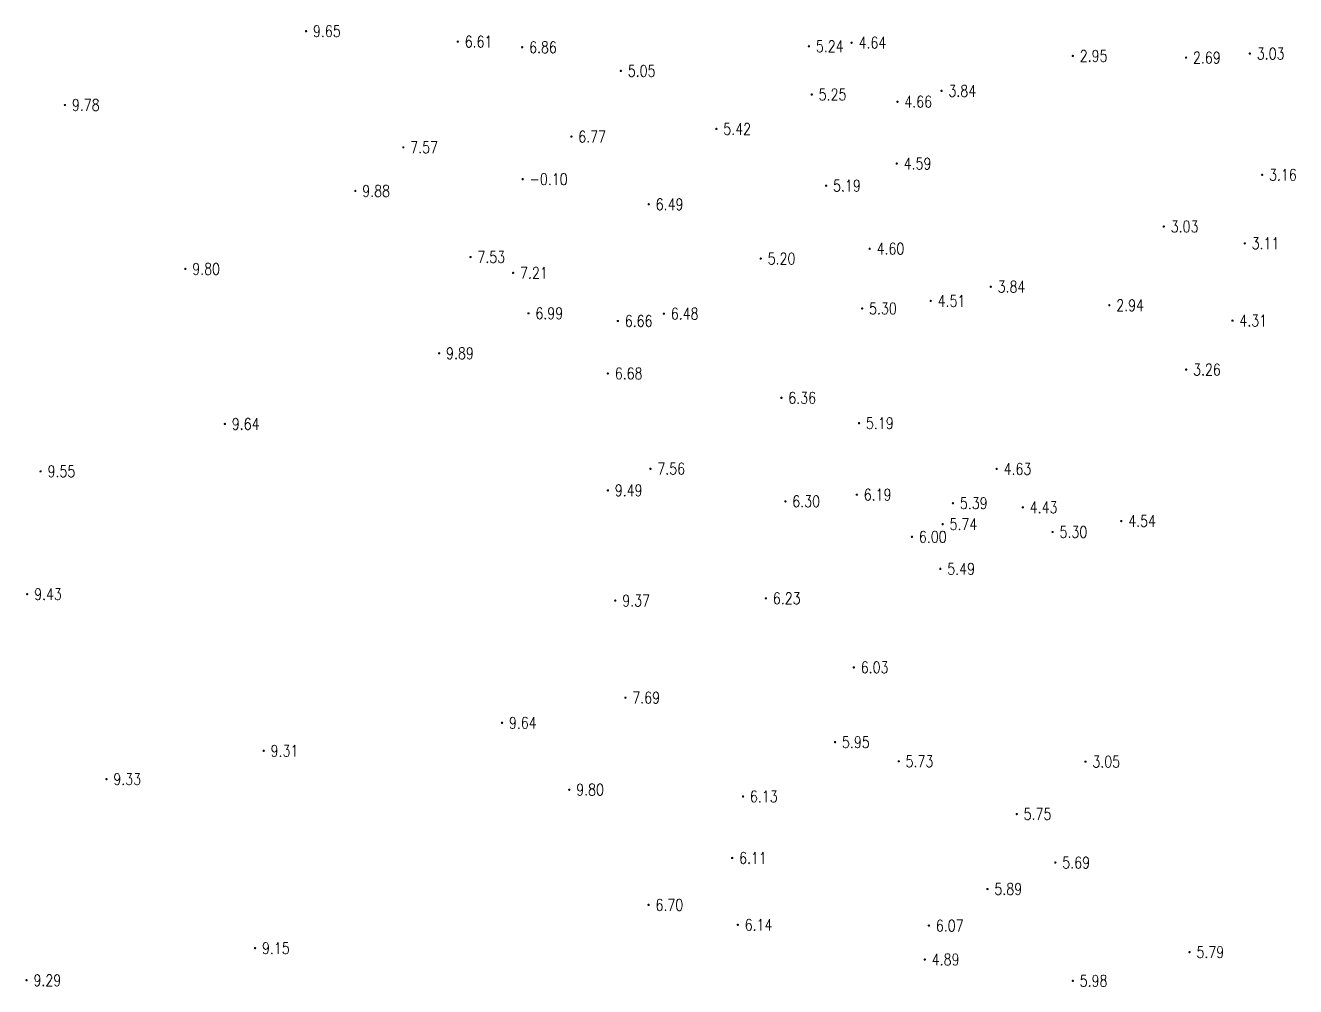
# Model space of a CAD drawing. Extents: x 476861 to 479475, y 2367369 to 2370541.
# Drawn here: x 478794 to 478904, y 2369168.3 to 2369251.5 of the extents above; entities that cross this region are included whole.
import ezdxf
from ezdxf.enums import TextEntityAlignment as Align

# ---------------------------------------------------------------- set-up
doc = ezdxf.new("R2010")
doc.units = 0
doc.header["$LTSCALE"] = 0.5
doc.layers.get('0').update_dxf_attribs({"linetype": 'CONTINUOUS'})
doc.layers.add('GCD', color=1, linetype='CONTINUOUS')
doc.styles.add('HZ', font='rs.shx', dxfattribs={"width": 0.8, "bigfont": 'hztxt.shx'})

# ---------------------------------------------------------------- blocks, each defined once
blk = doc.blocks.new('GC200')
at = {"linetype": 'Continuous', "const_width": 0.2, "flags": 128}
blk.add_lwpolyline([(-0.1, 0, 1), (0.1, 0, 1)], format="xyb", close=True, dxfattribs=at)

msp = doc.modelspace()

# ---------------------------------------------------------------- block references
at = {"layer": 'GCD', "linetype": 'Continuous'}
ref = msp.add_blockref('GC200', (478818.31, 2369251.009, 9.646), dxfattribs=dict(at, xscale=0.5, yscale=0.5, zscale=0.5))
ref.add_attrib('height', '9.65', dxfattribs={"linetype": 'Continuous', "height": 1, "style": 'HZ', "width": 0.8}).set_placement((478818.91, 2369251.009, 9.646), align=Align.MIDDLE_LEFT)
ref = msp.add_blockref('GC200', (478831.443, 2369250.106, 6.609), dxfattribs=dict(at, xscale=0.5, yscale=0.5, zscale=0.5))
ref.add_attrib('height', '6.61', dxfattribs={"linetype": 'Continuous', "height": 1, "style": 'HZ', "width": 0.8}).set_placement((478832.043, 2369250.106, 6.609), align=Align.MIDDLE_LEFT)
ref = msp.add_blockref('GC200', (478865.54, 2369250.01, 4.644), dxfattribs=dict(at, xscale=0.5, yscale=0.5, zscale=0.5))
ref.add_attrib('height', '4.64', dxfattribs={"linetype": 'Continuous', "height": 1, "style": 'HZ', "width": 0.8}).set_placement((478866.14, 2369250.01, 4.644), align=Align.MIDDLE_LEFT)
ref = msp.add_blockref('GC200', (478837.019, 2369249.619, 6.856), dxfattribs=dict(at, xscale=0.5, yscale=0.5, zscale=0.5))
ref.add_attrib('height', '6.86', dxfattribs={"linetype": 'Continuous', "height": 1, "style": 'HZ', "width": 0.8}).set_placement((478837.619, 2369249.619, 6.856), align=Align.MIDDLE_LEFT)
ref = msp.add_blockref('GC200', (478861.845, 2369249.701, 5.242), dxfattribs=dict(at, xscale=0.5, yscale=0.5, zscale=0.5))
ref.add_attrib('height', '5.24', dxfattribs={"linetype": 'Continuous', "height": 1, "style": 'HZ', "width": 0.8}).set_placement((478862.445, 2369249.701, 5.242), align=Align.MIDDLE_LEFT)
ref = msp.add_blockref('GC200', (478884.69, 2369248.867, 2.95), dxfattribs=dict(at, xscale=0.5, yscale=0.5, zscale=0.5))
ref.add_attrib('height', '2.95', dxfattribs={"linetype": 'Continuous', "height": 1, "style": 'HZ', "width": 0.8}).set_placement((478885.29, 2369248.867, 2.95), align=Align.MIDDLE_LEFT)
ref = msp.add_blockref('GC200', (478894.492, 2369248.72, 2.693), dxfattribs=dict(at, xscale=0.5, yscale=0.5, zscale=0.5))
ref.add_attrib('height', '2.69', dxfattribs={"linetype": 'Continuous', "height": 1, "style": 'HZ', "width": 0.8}).set_placement((478895.092, 2369248.72, 2.693), align=Align.MIDDLE_LEFT)
ref = msp.add_blockref('GC200', (478900.019, 2369249.071, 3.031), dxfattribs=dict(at, xscale=0.5, yscale=0.5, zscale=0.5))
ref.add_attrib('height', '3.03', dxfattribs={"linetype": 'Continuous', "height": 1, "style": 'HZ', "width": 0.8}).set_placement((478900.619, 2369249.071, 3.031), align=Align.MIDDLE_LEFT)
ref = msp.add_blockref('GC200', (478845.56, 2369247.572, 5.05), dxfattribs=dict(at, xscale=0.5, yscale=0.5, zscale=0.5))
ref.add_attrib('height', '5.05', dxfattribs={"linetype": 'Continuous', "height": 1, "style": 'HZ', "width": 0.8}).set_placement((478846.16, 2369247.572, 5.05), align=Align.MIDDLE_LEFT)
ref = msp.add_blockref('GC200', (478862.088, 2369245.527, 5.248), dxfattribs=dict(at, xscale=0.5, yscale=0.5, zscale=0.5))
ref.add_attrib('height', '5.25', dxfattribs={"linetype": 'Continuous', "height": 1, "style": 'HZ', "width": 0.8}).set_placement((478862.688, 2369245.527, 5.248), align=Align.MIDDLE_LEFT)
ref = msp.add_blockref('GC200', (478873.323, 2369245.84, 3.835), dxfattribs=dict(at, xscale=0.5, yscale=0.5, zscale=0.5))
ref.add_attrib('height', '3.84', dxfattribs={"linetype": 'Continuous', "height": 1, "style": 'HZ', "width": 0.8}).set_placement((478873.923, 2369245.84, 3.835), align=Align.MIDDLE_LEFT)
ref = msp.add_blockref('GC200', (478797.437, 2369244.62, 9.78), dxfattribs=dict(at, xscale=0.5, yscale=0.5, zscale=0.5))
ref.add_attrib('height', '9.78', dxfattribs={"linetype": 'Continuous', "height": 1, "style": 'HZ', "width": 0.8}).set_placement((478798.037, 2369244.62, 9.78), align=Align.MIDDLE_LEFT)
ref = msp.add_blockref('GC200', (478869.507, 2369244.901, 4.655), dxfattribs=dict(at, xscale=0.5, yscale=0.5, zscale=0.5))
ref.add_attrib('height', '4.66', dxfattribs={"linetype": 'Continuous', "height": 1, "style": 'HZ', "width": 0.8}).set_placement((478870.107, 2369244.901, 4.655), align=Align.MIDDLE_LEFT)
ref = msp.add_blockref('GC200', (478853.833, 2369242.552, 5.424), dxfattribs=dict(at, xscale=0.5, yscale=0.5, zscale=0.5))
ref.add_attrib('height', '5.42', dxfattribs={"linetype": 'Continuous', "height": 1, "style": 'HZ', "width": 0.8}).set_placement((478854.433, 2369242.552, 5.424), align=Align.MIDDLE_LEFT)
ref = msp.add_blockref('GC200', (478826.731, 2369240.958, 7.572), dxfattribs=dict(at, xscale=0.5, yscale=0.5, zscale=0.5))
ref.add_attrib('height', '7.57', dxfattribs={"linetype": 'Continuous', "height": 1, "style": 'HZ', "width": 0.8}).set_placement((478827.331, 2369240.958, 7.572), align=Align.MIDDLE_LEFT)
ref = msp.add_blockref('GC200', (478841.279, 2369241.884, 6.772), dxfattribs=dict(at, xscale=0.5, yscale=0.5, zscale=0.5))
ref.add_attrib('height', '6.77', dxfattribs={"linetype": 'Continuous', "height": 1, "style": 'HZ', "width": 0.8}).set_placement((478841.879, 2369241.884, 6.772), align=Align.MIDDLE_LEFT)
ref = msp.add_blockref('GC200', (478869.446, 2369239.552, 4.594), dxfattribs=dict(at, xscale=0.5, yscale=0.5, zscale=0.5))
ref.add_attrib('height', '4.59', dxfattribs={"linetype": 'Continuous', "height": 1, "style": 'HZ', "width": 0.8}).set_placement((478870.046, 2369239.552, 4.594), align=Align.MIDDLE_LEFT)
ref = msp.add_blockref('GC200', (478837.064, 2369238.203, -0.1), dxfattribs=dict(at, xscale=0.5, yscale=0.5, zscale=0.5))
ref.add_attrib('height', '-0.10', dxfattribs={"linetype": 'Continuous', "height": 1, "style": 'HZ', "width": 0.8}).set_placement((478837.664, 2369238.203, -0.1), align=Align.MIDDLE_LEFT)
ref = msp.add_blockref('GC200', (478901.081, 2369238.575, 3.161), dxfattribs=dict(at, xscale=0.5, yscale=0.5, zscale=0.5))
ref.add_attrib('height', '3.16', dxfattribs={"linetype": 'Continuous', "height": 1, "style": 'HZ', "width": 0.8}).set_placement((478901.681, 2369238.575, 3.161), align=Align.MIDDLE_LEFT)
ref = msp.add_blockref('GC200', (478822.575, 2369237.181, 9.881), dxfattribs=dict(at, xscale=0.5, yscale=0.5, zscale=0.5))
ref.add_attrib('height', '9.88', dxfattribs={"linetype": 'Continuous', "height": 1, "style": 'HZ', "width": 0.8}).set_placement((478823.175, 2369237.181, 9.881), align=Align.MIDDLE_LEFT)
ref = msp.add_blockref('GC200', (478863.336, 2369237.636, 5.186), dxfattribs=dict(at, xscale=0.5, yscale=0.5, zscale=0.5))
ref.add_attrib('height', '5.19', dxfattribs={"linetype": 'Continuous', "height": 1, "style": 'HZ', "width": 0.8}).set_placement((478863.936, 2369237.636, 5.186), align=Align.MIDDLE_LEFT)
ref = msp.add_blockref('GC200', (478847.978, 2369236.029, 6.494), dxfattribs=dict(at, xscale=0.5, yscale=0.5, zscale=0.5))
ref.add_attrib('height', '6.49', dxfattribs={"linetype": 'Continuous', "height": 1, "style": 'HZ', "width": 0.8}).set_placement((478848.578, 2369236.029, 6.494), align=Align.MIDDLE_LEFT)
ref = msp.add_blockref('GC200', (478892.566, 2369234.102, 3.027), dxfattribs=dict(at, xscale=0.5, yscale=0.5, zscale=0.5))
ref.add_attrib('height', '3.03', dxfattribs={"linetype": 'Continuous', "height": 1, "style": 'HZ', "width": 0.8}).set_placement((478893.166, 2369234.102, 3.027), align=Align.MIDDLE_LEFT)
ref = msp.add_blockref('GC200', (478867.104, 2369232.182, 4.603), dxfattribs=dict(at, xscale=0.5, yscale=0.5, zscale=0.5))
ref.add_attrib('height', '4.60', dxfattribs={"linetype": 'Continuous', "height": 1, "style": 'HZ', "width": 0.8}).set_placement((478867.704, 2369232.182, 4.603), align=Align.MIDDLE_LEFT)
ref = msp.add_blockref('GC200', (478899.578, 2369232.646, 3.105), dxfattribs=dict(at, xscale=0.5, yscale=0.5, zscale=0.5))
ref.add_attrib('height', '3.11', dxfattribs={"linetype": 'Continuous', "height": 1, "style": 'HZ', "width": 0.8}).set_placement((478900.178, 2369232.646, 3.105), align=Align.MIDDLE_LEFT)
ref = msp.add_blockref('GC200', (478832.549, 2369231.463, 7.525), dxfattribs=dict(at, xscale=0.5, yscale=0.5, zscale=0.5))
ref.add_attrib('height', '7.53', dxfattribs={"linetype": 'Continuous', "height": 1, "style": 'HZ', "width": 0.8}).set_placement((478833.149, 2369231.463, 7.525), align=Align.MIDDLE_LEFT)
ref = msp.add_blockref('GC200', (478857.673, 2369231.328, 5.203), dxfattribs=dict(at, xscale=0.5, yscale=0.5, zscale=0.5))
ref.add_attrib('height', '5.20', dxfattribs={"linetype": 'Continuous', "height": 1, "style": 'HZ', "width": 0.8}).set_placement((478858.273, 2369231.328, 5.203), align=Align.MIDDLE_LEFT)
ref = msp.add_blockref('GC200', (478807.859, 2369230.436, 9.8), dxfattribs=dict(at, xscale=0.5, yscale=0.5, zscale=0.5))
ref.add_attrib('height', '9.80', dxfattribs={"linetype": 'Continuous', "height": 1, "style": 'HZ', "width": 0.8}).set_placement((478808.459, 2369230.436, 9.8), align=Align.MIDDLE_LEFT)
ref = msp.add_blockref('GC200', (478836.236, 2369230.094, 7.208), dxfattribs=dict(at, xscale=0.5, yscale=0.5, zscale=0.5))
ref.add_attrib('height', '7.21', dxfattribs={"linetype": 'Continuous', "height": 1, "style": 'HZ', "width": 0.8}).set_placement((478836.836, 2369230.094, 7.208), align=Align.MIDDLE_LEFT)
ref = msp.add_blockref('GC200', (478877.585, 2369228.891, 3.84), dxfattribs=dict(at, xscale=0.5, yscale=0.5, zscale=0.5))
ref.add_attrib('height', '3.84', dxfattribs={"linetype": 'Continuous', "height": 1, "style": 'HZ', "width": 0.8}).set_placement((478878.185, 2369228.891, 3.84), align=Align.MIDDLE_LEFT)
ref = msp.add_blockref('GC200', (478866.451, 2369227.01, 5.303), dxfattribs=dict(at, xscale=0.5, yscale=0.5, zscale=0.5))
ref.add_attrib('height', '5.30', dxfattribs={"linetype": 'Continuous', "height": 1, "style": 'HZ', "width": 0.8}).set_placement((478867.051, 2369227.01, 5.303), align=Align.MIDDLE_LEFT)
ref = msp.add_blockref('GC200', (478872.387, 2369227.663, 4.507), dxfattribs=dict(at, xscale=0.5, yscale=0.5, zscale=0.5))
ref.add_attrib('height', '4.51', dxfattribs={"linetype": 'Continuous', "height": 1, "style": 'HZ', "width": 0.8}).set_placement((478872.987, 2369227.663, 4.507), align=Align.MIDDLE_LEFT)
ref = msp.add_blockref('GC200', (478887.852, 2369227.287, 2.937), dxfattribs=dict(at, xscale=0.5, yscale=0.5, zscale=0.5))
ref.add_attrib('height', '2.94', dxfattribs={"linetype": 'Continuous', "height": 1, "style": 'HZ', "width": 0.8}).set_placement((478888.452, 2369227.287, 2.937), align=Align.MIDDLE_LEFT)
ref = msp.add_blockref('GC200', (478837.564, 2369226.591, 6.991), dxfattribs=dict(at, xscale=0.5, yscale=0.5, zscale=0.5))
ref.add_attrib('height', '6.99', dxfattribs={"linetype": 'Continuous', "height": 1, "style": 'HZ', "width": 0.8}).set_placement((478838.164, 2369226.591, 6.991), align=Align.MIDDLE_LEFT)
ref = msp.add_blockref('GC200', (478845.302, 2369225.927, 6.656), dxfattribs=dict(at, xscale=0.5, yscale=0.5, zscale=0.5))
ref.add_attrib('height', '6.66', dxfattribs={"linetype": 'Continuous', "height": 1, "style": 'HZ', "width": 0.8}).set_placement((478845.902, 2369225.927, 6.656), align=Align.MIDDLE_LEFT)
ref = msp.add_blockref('GC200', (478849.286, 2369226.558, 6.483), dxfattribs=dict(at, xscale=0.5, yscale=0.5, zscale=0.5))
ref.add_attrib('height', '6.48', dxfattribs={"linetype": 'Continuous', "height": 1, "style": 'HZ', "width": 0.8}).set_placement((478849.886, 2369226.558, 6.483), align=Align.MIDDLE_LEFT)
ref = msp.add_blockref('GC200', (478898.514, 2369225.958, 4.31), dxfattribs=dict(at, xscale=0.5, yscale=0.5, zscale=0.5))
ref.add_attrib('height', '4.31', dxfattribs={"linetype": 'Continuous', "height": 1, "style": 'HZ', "width": 0.8}).set_placement((478899.114, 2369225.958, 4.31), align=Align.MIDDLE_LEFT)
ref = msp.add_blockref('GC200', (478829.83, 2369223.133, 9.888), dxfattribs=dict(at, xscale=0.5, yscale=0.5, zscale=0.5))
ref.add_attrib('height', '9.89', dxfattribs={"linetype": 'Continuous', "height": 1, "style": 'HZ', "width": 0.8}).set_placement((478830.43, 2369223.133, 9.888), align=Align.MIDDLE_LEFT)
ref = msp.add_blockref('GC200', (478844.438, 2369221.386, 6.682), dxfattribs=dict(at, xscale=0.5, yscale=0.5, zscale=0.5))
ref.add_attrib('height', '6.68', dxfattribs={"linetype": 'Continuous', "height": 1, "style": 'HZ', "width": 0.8}).set_placement((478845.038, 2369221.386, 6.682), align=Align.MIDDLE_LEFT)
ref = msp.add_blockref('GC200', (478894.501, 2369221.723, 3.257), dxfattribs=dict(at, xscale=0.5, yscale=0.5, zscale=0.5))
ref.add_attrib('height', '3.26', dxfattribs={"linetype": 'Continuous', "height": 1, "style": 'HZ', "width": 0.8}).set_placement((478895.101, 2369221.723, 3.257), align=Align.MIDDLE_LEFT)
ref = msp.add_blockref('GC200', (478859.463, 2369219.278, 6.358), dxfattribs=dict(at, xscale=0.5, yscale=0.5, zscale=0.5))
ref.add_attrib('height', '6.36', dxfattribs={"linetype": 'Continuous', "height": 1, "style": 'HZ', "width": 0.8}).set_placement((478860.063, 2369219.278, 6.358), align=Align.MIDDLE_LEFT)
ref = msp.add_blockref('GC200', (478811.281, 2369217.02, 9.64), dxfattribs=dict(at, xscale=0.5, yscale=0.5, zscale=0.5))
ref.add_attrib('height', '9.64', dxfattribs={"linetype": 'Continuous', "height": 1, "style": 'HZ', "width": 0.8}).set_placement((478811.881, 2369217.02, 9.64), align=Align.MIDDLE_LEFT)
ref = msp.add_blockref('GC200', (478866.182, 2369217.084, 5.19), dxfattribs=dict(at, xscale=0.5, yscale=0.5, zscale=0.5))
ref.add_attrib('height', '5.19', dxfattribs={"linetype": 'Continuous', "height": 1, "style": 'HZ', "width": 0.8}).set_placement((478866.782, 2369217.084, 5.19), align=Align.MIDDLE_LEFT)
ref = msp.add_blockref('GC200', (478795.331, 2369212.917, 9.55), dxfattribs=dict(at, xscale=0.5, yscale=0.5, zscale=0.5))
ref.add_attrib('height', '9.55', dxfattribs={"linetype": 'Continuous', "height": 1, "style": 'HZ', "width": 0.8}).set_placement((478795.931, 2369212.917, 9.55), align=Align.MIDDLE_LEFT)
ref = msp.add_blockref('GC200', (478848.126, 2369213.141, 7.563), dxfattribs=dict(at, xscale=0.5, yscale=0.5, zscale=0.5))
ref.add_attrib('height', '7.56', dxfattribs={"linetype": 'Continuous', "height": 1, "style": 'HZ', "width": 0.8}).set_placement((478848.726, 2369213.141, 7.563), align=Align.MIDDLE_LEFT)
ref = msp.add_blockref('GC200', (478878.099, 2369213.128, 4.625), dxfattribs=dict(at, xscale=0.5, yscale=0.5, zscale=0.5))
ref.add_attrib('height', '4.63', dxfattribs={"linetype": 'Continuous', "height": 1, "style": 'HZ', "width": 0.8}).set_placement((478878.699, 2369213.128, 4.625), align=Align.MIDDLE_LEFT)
ref = msp.add_blockref('GC200', (478844.439, 2369211.268, 9.486), dxfattribs=dict(at, xscale=0.5, yscale=0.5, zscale=0.5))
ref.add_attrib('height', '9.49', dxfattribs={"linetype": 'Continuous', "height": 1, "style": 'HZ', "width": 0.8}).set_placement((478845.039, 2369211.268, 9.486), align=Align.MIDDLE_LEFT)
ref = msp.add_blockref('GC200', (478859.806, 2369210.318, 6.296), dxfattribs=dict(at, xscale=0.5, yscale=0.5, zscale=0.5))
ref.add_attrib('height', '6.30', dxfattribs={"linetype": 'Continuous', "height": 1, "style": 'HZ', "width": 0.8}).set_placement((478860.406, 2369210.318, 6.296), align=Align.MIDDLE_LEFT)
ref = msp.add_blockref('GC200', (478865.989, 2369210.898, 6.194), dxfattribs=dict(at, xscale=0.5, yscale=0.5, zscale=0.5))
ref.add_attrib('height', '6.19', dxfattribs={"linetype": 'Continuous', "height": 1, "style": 'HZ', "width": 0.8}).set_placement((478866.589, 2369210.898, 6.194), align=Align.MIDDLE_LEFT)
ref = msp.add_blockref('GC200', (478874.316, 2369210.158, 5.391), dxfattribs=dict(at, xscale=0.5, yscale=0.5, zscale=0.5))
ref.add_attrib('height', '5.39', dxfattribs={"linetype": 'Continuous', "height": 1, "style": 'HZ', "width": 0.8}).set_placement((478874.916, 2369210.158, 5.391), align=Align.MIDDLE_LEFT)
ref = msp.add_blockref('GC200', (478880.364, 2369209.798, 4.426), dxfattribs=dict(at, xscale=0.5, yscale=0.5, zscale=0.5))
ref.add_attrib('height', '4.43', dxfattribs={"linetype": 'Continuous', "height": 1, "style": 'HZ', "width": 0.8}).set_placement((478880.964, 2369209.798, 4.426), align=Align.MIDDLE_LEFT)
ref = msp.add_blockref('GC200', (478873.423, 2369208.343, 5.74), dxfattribs=dict(at, xscale=0.5, yscale=0.5, zscale=0.5))
ref.add_attrib('height', '5.74', dxfattribs={"linetype": 'Continuous', "height": 1, "style": 'HZ', "width": 0.8}).set_placement((478874.023, 2369208.343, 5.74), align=Align.MIDDLE_LEFT)
ref = msp.add_blockref('GC200', (478888.887, 2369208.613, 4.542), dxfattribs=dict(at, xscale=0.5, yscale=0.5, zscale=0.5))
ref.add_attrib('height', '4.54', dxfattribs={"linetype": 'Continuous', "height": 1, "style": 'HZ', "width": 0.8}).set_placement((478889.487, 2369208.613, 4.542), align=Align.MIDDLE_LEFT)
ref = msp.add_blockref('GC200', (478870.767, 2369207.252, 5.998), dxfattribs=dict(at, xscale=0.5, yscale=0.5, zscale=0.5))
ref.add_attrib('height', '6.00', dxfattribs={"linetype": 'Continuous', "height": 1, "style": 'HZ', "width": 0.8}).set_placement((478871.367, 2369207.252, 5.998), align=Align.MIDDLE_LEFT)
ref = msp.add_blockref('GC200', (478882.944, 2369207.667, 5.298), dxfattribs=dict(at, xscale=0.5, yscale=0.5, zscale=0.5))
ref.add_attrib('height', '5.30', dxfattribs={"linetype": 'Continuous', "height": 1, "style": 'HZ', "width": 0.8}).set_placement((478883.544, 2369207.667, 5.298), align=Align.MIDDLE_LEFT)
ref = msp.add_blockref('GC200', (478873.222, 2369204.478, 5.493), dxfattribs=dict(at, xscale=0.5, yscale=0.5, zscale=0.5))
ref.add_attrib('height', '5.49', dxfattribs={"linetype": 'Continuous', "height": 1, "style": 'HZ', "width": 0.8}).set_placement((478873.822, 2369204.478, 5.493), align=Align.MIDDLE_LEFT)
ref = msp.add_blockref('GC200', (478794.165, 2369202.288, 9.43), dxfattribs=dict(at, xscale=0.5, yscale=0.5, zscale=0.5))
ref.add_attrib('height', '9.43', dxfattribs={"linetype": 'Continuous', "height": 1, "style": 'HZ', "width": 0.8}).set_placement((478794.765, 2369202.288, 9.43), align=Align.MIDDLE_LEFT)
ref = msp.add_blockref('GC200', (478845.081, 2369201.73, 9.372), dxfattribs=dict(at, xscale=0.5, yscale=0.5, zscale=0.5))
ref.add_attrib('height', '9.37', dxfattribs={"linetype": 'Continuous', "height": 1, "style": 'HZ', "width": 0.8}).set_placement((478845.681, 2369201.73, 9.372), align=Align.MIDDLE_LEFT)
ref = msp.add_blockref('GC200', (478858.124, 2369201.926, 6.23), dxfattribs=dict(at, xscale=0.5, yscale=0.5, zscale=0.5))
ref.add_attrib('height', '6.23', dxfattribs={"linetype": 'Continuous', "height": 1, "style": 'HZ', "width": 0.8}).set_placement((478858.724, 2369201.926, 6.23), align=Align.MIDDLE_LEFT)
ref = msp.add_blockref('GC200', (478865.732, 2369195.949, 6.028), dxfattribs=dict(at, xscale=0.5, yscale=0.5, zscale=0.5))
ref.add_attrib('height', '6.03', dxfattribs={"linetype": 'Continuous', "height": 1, "style": 'HZ', "width": 0.8}).set_placement((478866.332, 2369195.949, 6.028), align=Align.MIDDLE_LEFT)
ref = msp.add_blockref('GC200', (478845.956, 2369193.328, 7.694), dxfattribs=dict(at, xscale=0.5, yscale=0.5, zscale=0.5))
ref.add_attrib('height', '7.69', dxfattribs={"linetype": 'Continuous', "height": 1, "style": 'HZ', "width": 0.8}).set_placement((478846.556, 2369193.328, 7.694), align=Align.MIDDLE_LEFT)
ref = msp.add_blockref('GC200', (478835.278, 2369191.153, 9.644), dxfattribs=dict(at, xscale=0.5, yscale=0.5, zscale=0.5))
ref.add_attrib('height', '9.64', dxfattribs={"linetype": 'Continuous', "height": 1, "style": 'HZ', "width": 0.8}).set_placement((478835.878, 2369191.153, 9.644), align=Align.MIDDLE_LEFT)
ref = msp.add_blockref('GC200', (478864.106, 2369189.481, 5.949), dxfattribs=dict(at, xscale=0.5, yscale=0.5, zscale=0.5))
ref.add_attrib('height', '5.95', dxfattribs={"linetype": 'Continuous', "height": 1, "style": 'HZ', "width": 0.8}).set_placement((478864.706, 2369189.481, 5.949), align=Align.MIDDLE_LEFT)
ref = msp.add_blockref('GC200', (478814.642, 2369188.732, 9.31), dxfattribs=dict(at, xscale=0.5, yscale=0.5, zscale=0.5))
ref.add_attrib('height', '9.31', dxfattribs={"linetype": 'Continuous', "height": 1, "style": 'HZ', "width": 0.8}).set_placement((478815.242, 2369188.732, 9.31), align=Align.MIDDLE_LEFT)
ref = msp.add_blockref('GC200', (478869.618, 2369187.821, 5.725), dxfattribs=dict(at, xscale=0.5, yscale=0.5, zscale=0.5))
ref.add_attrib('height', '5.73', dxfattribs={"linetype": 'Continuous', "height": 1, "style": 'HZ', "width": 0.8}).set_placement((478870.218, 2369187.821, 5.725), align=Align.MIDDLE_LEFT)
ref = msp.add_blockref('GC200', (478885.786, 2369187.792, 3.046), dxfattribs=dict(at, xscale=0.5, yscale=0.5, zscale=0.5))
ref.add_attrib('height', '3.05', dxfattribs={"linetype": 'Continuous', "height": 1, "style": 'HZ', "width": 0.8}).set_placement((478886.386, 2369187.792, 3.046), align=Align.MIDDLE_LEFT)
ref = msp.add_blockref('GC200', (478801.028, 2369186.278, 9.33), dxfattribs=dict(at, xscale=0.5, yscale=0.5, zscale=0.5))
ref.add_attrib('height', '9.33', dxfattribs={"linetype": 'Continuous', "height": 1, "style": 'HZ', "width": 0.8}).set_placement((478801.628, 2369186.278, 9.33), align=Align.MIDDLE_LEFT)
ref = msp.add_blockref('GC200', (478841.097, 2369185.361, 9.798), dxfattribs=dict(at, xscale=0.5, yscale=0.5, zscale=0.5))
ref.add_attrib('height', '9.80', dxfattribs={"linetype": 'Continuous', "height": 1, "style": 'HZ', "width": 0.8}).set_placement((478841.697, 2369185.361, 9.798), align=Align.MIDDLE_LEFT)
ref = msp.add_blockref('GC200', (478856.141, 2369184.781, 6.126), dxfattribs=dict(at, xscale=0.5, yscale=0.5, zscale=0.5))
ref.add_attrib('height', '6.13', dxfattribs={"linetype": 'Continuous', "height": 1, "style": 'HZ', "width": 0.8}).set_placement((478856.741, 2369184.781, 6.126), align=Align.MIDDLE_LEFT)
ref = msp.add_blockref('GC200', (478879.836, 2369183.258, 5.747), dxfattribs=dict(at, xscale=0.5, yscale=0.5, zscale=0.5))
ref.add_attrib('height', '5.75', dxfattribs={"linetype": 'Continuous', "height": 1, "style": 'HZ', "width": 0.8}).set_placement((478880.436, 2369183.258, 5.747), align=Align.MIDDLE_LEFT)
ref = msp.add_blockref('GC200', (478855.199, 2369179.457, 6.107), dxfattribs=dict(at, xscale=0.5, yscale=0.5, zscale=0.5))
ref.add_attrib('height', '6.11', dxfattribs={"linetype": 'Continuous', "height": 1, "style": 'HZ', "width": 0.8}).set_placement((478855.799, 2369179.457, 6.107), align=Align.MIDDLE_LEFT)
ref = msp.add_blockref('GC200', (478883.18, 2369179.057, 5.694), dxfattribs=dict(at, xscale=0.5, yscale=0.5, zscale=0.5))
ref.add_attrib('height', '5.69', dxfattribs={"linetype": 'Continuous', "height": 1, "style": 'HZ', "width": 0.8}).set_placement((478883.78, 2369179.057, 5.694), align=Align.MIDDLE_LEFT)
ref = msp.add_blockref('GC200', (478877.302, 2369176.77, 5.894), dxfattribs=dict(at, xscale=0.5, yscale=0.5, zscale=0.5))
ref.add_attrib('height', '5.89', dxfattribs={"linetype": 'Continuous', "height": 1, "style": 'HZ', "width": 0.8}).set_placement((478877.902, 2369176.77, 5.894), align=Align.MIDDLE_LEFT)
ref = msp.add_blockref('GC200', (478847.963, 2369175.396, 6.702), dxfattribs=dict(at, xscale=0.5, yscale=0.5, zscale=0.5))
ref.add_attrib('height', '6.70', dxfattribs={"linetype": 'Continuous', "height": 1, "style": 'HZ', "width": 0.8}).set_placement((478848.563, 2369175.396, 6.702), align=Align.MIDDLE_LEFT)
ref = msp.add_blockref('GC200', (478855.686, 2369173.672, 6.14), dxfattribs=dict(at, xscale=0.5, yscale=0.5, zscale=0.5))
ref.add_attrib('height', '6.14', dxfattribs={"linetype": 'Continuous', "height": 1, "style": 'HZ', "width": 0.8}).set_placement((478856.286, 2369173.672, 6.14), align=Align.MIDDLE_LEFT)
ref = msp.add_blockref('GC200', (478872.232, 2369173.605, 6.07), dxfattribs=dict(at, xscale=0.5, yscale=0.5, zscale=0.5))
ref.add_attrib('height', '6.07', dxfattribs={"linetype": 'Continuous', "height": 1, "style": 'HZ', "width": 0.8}).set_placement((478872.832, 2369173.605, 6.07), align=Align.MIDDLE_LEFT)
ref = msp.add_blockref('GC200', (478813.895, 2369171.653, 9.15), dxfattribs=dict(at, xscale=0.5, yscale=0.5, zscale=0.5))
ref.add_attrib('height', '9.15', dxfattribs={"linetype": 'Continuous', "height": 1, "style": 'HZ', "width": 0.8}).set_placement((478814.495, 2369171.653, 9.15), align=Align.MIDDLE_LEFT)
ref = msp.add_blockref('GC200', (478871.877, 2369170.666, 4.891), dxfattribs=dict(at, xscale=0.5, yscale=0.5, zscale=0.5))
ref.add_attrib('height', '4.89', dxfattribs={"linetype": 'Continuous', "height": 1, "style": 'HZ', "width": 0.8}).set_placement((478872.477, 2369170.666, 4.891), align=Align.MIDDLE_LEFT)
ref = msp.add_blockref('GC200', (478894.797, 2369171.308, 5.788), dxfattribs=dict(at, xscale=0.5, yscale=0.5, zscale=0.5))
ref.add_attrib('height', '5.79', dxfattribs={"linetype": 'Continuous', "height": 1, "style": 'HZ', "width": 0.8}).set_placement((478895.397, 2369171.308, 5.788), align=Align.MIDDLE_LEFT)
ref = msp.add_blockref('GC200', (478794.112, 2369168.875, 9.286), dxfattribs=dict(at, xscale=0.5, yscale=0.5, zscale=0.5))
ref.add_attrib('height', '9.29', dxfattribs={"linetype": 'Continuous', "height": 1, "style": 'HZ', "width": 0.8}).set_placement((478794.712, 2369168.875, 9.286), align=Align.MIDDLE_LEFT)
ref = msp.add_blockref('GC200', (478884.69, 2369168.826, 5.982), dxfattribs=dict(at, xscale=0.5, yscale=0.5, zscale=0.5))
ref.add_attrib('height', '5.98', dxfattribs={"linetype": 'Continuous', "height": 1, "style": 'HZ', "width": 0.8}).set_placement((478885.29, 2369168.826, 5.982), align=Align.MIDDLE_LEFT)

doc.saveas('drawing.dxf')
